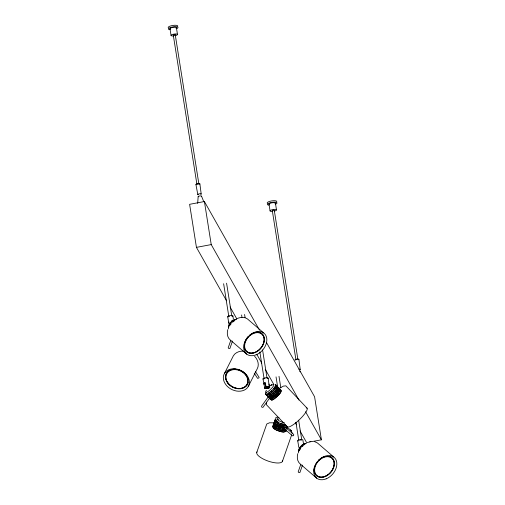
<?xml version="1.0" encoding="UTF-8"?>
<svg xmlns="http://www.w3.org/2000/svg" width="505" height="505" viewBox="0 0 505 505"><rect width="100%" height="100%" fill="white"/><g stroke="black" fill="none" stroke-linecap="round" stroke-linejoin="round"><path stroke-width="0.76" d="M263.957 384.501L264.222 383.011L265.636 383.137L264.222 383.011M265.478 383.775L264.67 383.724L264.923 383.055M197.676 203.382L198.149 196.691M246.768 354.207L230.425 340.117C227.237 337.719 226.739 333.218 227.793 329.613M316.768 478.248L300.425 464.158C297.243 461.759 296.738 457.259 297.792 453.654M228.929 322.739L229.024 322.001M292.18 433.359L291.398 430.834L288.21 428.07M235.488 319.905L235.532 319.646A6.849 4.955 -49.2 0 0 232.117 321.174L232.218 321.363M305.487 443.945L305.531 443.687A6.849 4.955 -49.2 0 0 302.116 445.214L302.924 446.016M270.857 399.215C271.501 401.974 275.825 397.397 277.087 396.476C278.564 394.872 281.834 392.132 281.127 390.157C281.525 393.18 277.668 395.585 275.749 397.65C274.752 398.325 271.109 401.721 270.844 399.278M196.925 184.382L173.284 35.116L174.231 34.687L175.254 34.807L198.894 184.073L197.386 184.066M175.254 34.807L174.793 35.123M296.201 359.592L295.936 359.831L272.296 210.572L273.243 210.143L274.265 210.263L297.906 359.522M230.772 340.408L228.178 347.857L228.847 348.5L229.895 348.507L232.489 341.064M256.736 452.467L266.754 424.023L269.55 422.761L274.045 422.868M273.622 426.353A6.849 2.266 19.2 0 0 275.825 428.177L276.248 426.971A6.849 2.266 19.2 0 1 274.045 425.147L273.887 426.403A6.559 2.171 19.2 0 1 273.641 425.317L273.792 424.011A6.849 2.266 19.2 0 1 273.994 423.727M275.566 421.574L275.989 420.362L275.566 421.574A6.559 2.171 19.2 0 1 275.326 420.482L275.471 419.182M273.641 425.317L273.792 424.011M275.25 423.171A6.849 2.266 19.2 0 1 274.884 422.729L274.726 423.985A6.559 2.171 19.2 0 1 274.486 422.9L274.903 421.694M275.825 428.177L276.248 426.971M274.467 423.941A6.849 2.266 19.2 0 0 276.664 425.765L277.258 424.528A6.559 2.171 19.2 0 0 278.88 425.355M277.51 423.348L278.097 422.111L277.51 423.348A6.849 2.266 19.2 0 1 275.307 421.523M276.664 425.765L277.258 424.528M284.189 429.288A6.559 2.171 19.2 0 1 282.592 429.143L282.276 430.481A6.849 2.266 19.2 0 1 278.451 429.433L278.93 428.145A6.559 2.171 19.2 0 1 278.034 427.773M279.29 427.015L279.77 425.728L279.29 427.015A6.849 2.266 19.2 0 0 283.116 428.063L283.431 426.731L283.116 428.063M284.378 424.44L283.955 425.646A6.849 2.266 19.2 0 1 280.136 424.598L280.553 423.392A6.849 2.266 19.2 0 0 283.45 424.263M278.451 429.433L278.93 428.145M280.136 424.598L280.61 423.31M283.955 425.646L284.271 424.314M282.276 430.481L282.169 430.355A6.559 2.171 19.2 0 0 284.441 430.462L284.864 429.256M284.441 430.462L285.066 429.389M285.489 428.183L285.906 426.971M282.478 461.204L291.669 434.824M300.772 464.448L298.184 471.897L298.846 472.541L299.894 472.547L302.489 465.099M266.52 402.176L266.299 404.581L287.193 426.668A13.597 3.144 -43.4 0 0 300.273 418.822A13.597 3.144 -43.4 0 0 306.219 407.838M265.63 384.551L265.965 386.331M224.491 373.372L233.386 355.76C235.437 352.383 239.61 350.861 243.429 351.152M248.22 386.628A13.597 10.542 26.8 0 0 235.096 368.833A13.597 10.542 26.8 0 0 225.748 384.539A13.597 10.542 26.8 0 0 248.22 386.628L257.121 369.01C259.576 364.844 257.815 359.528 254.615 356.284M268.622 393.086L269.531 394.045L268.622 393.086A6.849 1.584 -43.4 0 0 271.608 390.674L272.511 391.627A6.849 1.584 -43.4 0 1 269.531 394.045M270.434 395.005L271.343 395.958L270.434 395.005A6.849 1.584 -43.4 0 0 273.42 392.587L274.329 393.547A6.849 1.584 -43.4 0 1 271.343 395.958M272.245 396.917L273.154 397.877L272.245 396.917A6.849 1.584 -43.4 0 0 275.231 394.506L275.193 394.449A6.559 1.515 -43.4 0 0 277.176 392.385L277.308 392.347A6.849 1.584 -43.4 0 0 278.779 390.371M268.3 388.149C267.599 389.854 271.299 386.218 269.436 387.051M275.591 417.963L276.279 417.382M264.929 383.093L266.059 387.221L269.373 387.43L268.168 378.251M268.767 396.135L261.527 406.222L261.88 407.251L262.998 407.333L270.238 397.246M265.579 393.982L266.488 394.935A6.849 1.584 -43.4 0 0 267.7 395.049L267.865 394.853A6.559 1.515 -43.4 0 0 269.613 393.887M269.967 398.054A6.849 1.584 -43.4 0 0 270.421 397.921L271.488 398.685A6.559 1.515 -43.4 0 0 273.243 397.719M270.301 398.293A6.559 1.515 -43.4 0 0 270.327 398.571L270.112 398.767A6.849 1.584 -43.4 0 0 271.324 398.881L271.488 398.685M284.58 427.596L284.593 428.455M275.553 384.652A6.849 1.584 -43.4 0 1 275.698 384.842L276.386 385.99A6.559 1.515 -43.4 0 1 276.153 387.095L275.452 385.99A6.849 1.584 -43.4 0 1 273.678 388.515L274.587 389.475A6.849 1.584 -43.4 0 0 276.361 386.95M276.386 385.99L275.698 384.842M277.245 387.6A6.559 1.515 -43.4 0 1 277.062 388.048L277.965 389.008A6.559 1.515 -43.4 0 0 278.198 387.909L277.51 386.754M279.057 389.513A6.559 1.515 -43.4 0 0 279.107 388.869L280.016 389.822A6.559 1.515 -43.4 0 1 279.783 390.927L278.874 389.967M264.67 383.724L265.668 383.194M262.998 378.838L264.689 387.947A2.399 0.663 -9 0 0 267.978 388.168L264.689 387.947M269.373 387.43L269.386 387.417A2.399 0.663 -9 0 0 266.084 387.209L266.084 387.209M269.91 397.025L269.386 396.21M271.065 385.195L271.804 384.671M267.637 394.746L267.846 394.601A6.559 1.515 -43.4 0 0 267.656 395.049M277.062 388.048L278.173 388.863A6.849 1.584 -43.4 0 1 276.399 391.394L276.273 391.432A6.559 1.515 -43.4 0 1 274.284 393.49L274.329 393.547M279.783 390.927L279.076 389.822M270.137 385.65L271.545 384.898M279.618 388.263L283.318 386.123L285.899 385.845L307.147 408.242M301.681 445.498L302.078 445.29M231.864 320.505L232.597 320.151M236.22 319.065C239.572 317.178 244.117 316.496 247.393 318.889L263.736 332.978M265.838 386.988L265.958 386.944A2.626 0.726 -9 0 1 269.575 387.171L269.014 384.008M283.709 426.523L283.286 427.419M270.143 394.891L270.838 395.112L270.787 395.705M277.264 387.903A6.849 1.584 -43.4 0 1 275.49 390.434L276.273 391.432M273.154 397.877A6.849 1.584 -43.4 0 0 276.14 395.459L276.096 395.409A6.559 1.515 -43.4 0 0 278.085 393.344L278.211 393.307A6.849 1.584 -43.4 0 0 279.985 390.782M228.942 326.937L228.696 326.994A6.849 4.955 -49.2 0 1 230.04 323.402L230.23 323.497M298.941 450.978L298.695 451.034A6.849 4.955 -49.2 0 1 300.039 447.443L300.229 447.537M311.787 441.623L321.401 439.817L314.583 396.76L204.411 201.533L189.615 204.317L196.439 247.368L226.587 300.803M196.439 247.368L211.229 244.59L259.551 330.219M310.31 441.9L306.611 442.595L300.039 430.954M309.704 441.724L311.408 441.427M276.772 417.212L277.384 417.111M273.06 210.718L272.34 210.636M263.964 383.604L264.67 383.648M301.775 445.801L302.407 446.167M314.621 441.635L317.399 442.929L333.736 457.019M274.486 422.9L274.209 422.805A6.849 2.266 19.2 0 1 274.417 422.515M286.834 427.306L287.111 427.4A6.849 2.266 19.2 0 1 286.082 428.082M254.23 373.138L257.55 378.34L258.869 377.961L259.128 377.412L255.379 371.528M230.04 323.402L230.936 324.109M300.746 448.055L300.039 447.443M232.117 321.174L232.925 321.975M285.426 427.318L293.727 434.477L293.626 435.632L292.502 435.847L284.201 428.688M302.116 445.214L302.823 445.82M277.295 386.95L278.198 387.909M279.107 388.869L280.016 389.822M273.678 388.515L274.587 389.475M275.49 390.434L276.399 391.394M277.308 392.347L278.211 393.307M277.176 392.385L278.085 393.344M275.193 394.449L276.14 395.459A7.139 1.648 -43.4 0 0 279.656 389.178M266.956 393.894L267.865 394.853M267.7 395.049L266.791 394.089A6.849 1.584 -43.4 0 1 265.725 394.165M270.421 397.921L271.324 398.881M291.398 430.834L290.533 429.888M272.511 391.627L272.473 391.577A6.559 1.515 -43.4 0 0 274.455 389.513M266.507 342.548L298.979 400.086M305.55 411.733L321.401 439.817M230.072 306.964L236.643 318.611M256.742 354.232L261.767 363.139M265.245 369.3L273.754 384.374M295.4 422.729L296.561 424.787M201.533 196.161L203.768 201.697M195.934 184.533L197.809 194.539M275.421 203.174L276.494 209.916M269.001 204.178L270.074 210.92M303.486 443.838L302.899 440.12A2.626 0.726 -9 0 0 299.938 439.735A2.626 0.726 -9 0 0 297.931 441.054M298.644 420.229L301.674 439.369M295.93 422.319L298.72 439.924M297.735 440.701L298.796 447.392M279 376.32L280.818 387.802M276.039 376.875L277.617 386.824M262.575 349.946L267.063 378.27M259.86 352.035L264.102 378.826M244.59 314.464L245.077 317.525M241.605 314.962L241.971 317.254M232.9 316.079L233.373 319.053M226.581 283.179L231.795 316.092M223.627 283.734L228.841 316.648M227.736 316.66L228.91 324.096M204.411 201.533L211.229 244.59M176.409 27.718L177.476 34.46M169.989 28.722L171.056 35.464M298.897 359.371L300.204 369.458M199.885 183.915L201.192 194.008M299.724 440.108A1.515 0.417 -9 0 1 301.794 440.133M323.459 457.094A11.691 8.459 -49.2 0 1 333.736 460.712A11.691 8.459 -49.2 0 1 329.209 473.703M328.774 474.081A11.691 8.459 -49.2 0 1 317.822 476.423A11.691 8.459 -49.2 0 1 314.691 466.923M314.849 466.399A11.691 8.459 -49.2 0 1 315.234 465.364M315.972 463.836A11.691 8.459 -49.2 0 1 316.572 462.851M316.9 462.378A11.691 8.459 -49.2 0 1 317.613 461.45M318.39 460.585A11.691 8.459 -49.2 0 1 321.988 457.795M329.361 456.368A11.943 8.636 -49.2 0 1 331.753 471.26A11.943 8.636 -49.2 0 1 315.884 475.243M315.12 474.182A11.943 8.636 -49.2 0 1 314.565 472.951M314.224 471.588A11.943 8.636 -49.2 0 1 314.217 468.571M314.306 468.047A11.943 8.636 -49.2 0 1 314.558 466.986M318.333 460.509A11.943 8.636 -49.2 0 1 319.185 459.689M320.555 458.584A11.943 8.636 -49.2 0 1 322.007 457.663M322.506 457.397A11.943 8.636 -49.2 0 1 325.031 456.451M299.32 450.757A7.139 5.164 -49.2 0 1 304.471 444.577M300.191 447.272A5.53 4.002 -49.2 0 1 300.683 446.609M298.537 452.865A7.139 5.164 -49.2 0 1 306.453 443.371M299.837 449.822A6.849 4.955 -49.2 0 1 300.235 448.926M282.51 460.509A13.597 4.501 19.2 0 1 268.433 461.198A13.597 4.501 19.2 0 1 257.051 451.868M286.543 429.913A7.139 2.361 19.2 0 1 277.422 429.111A7.139 2.361 19.2 0 1 274.164 424.415M286.935 427.956A7.139 2.361 19.2 0 1 286.752 429.004M285.274 429.521A7.139 2.361 19.2 0 1 276.488 427.236A7.139 2.361 19.2 0 1 274.089 423.379M287.446 427.148A7.139 2.361 19.2 0 1 286.316 428.208M284.126 428.303A7.139 2.361 19.2 0 1 276.109 425.551A7.139 2.361 19.2 0 1 274.512 422.167M287.591 426.592A7.139 2.361 19.2 0 1 278.684 425.488A7.139 2.361 19.2 0 1 274.928 420.962M286.537 425.898A7.139 2.361 19.2 0 1 277.75 423.613A7.139 2.361 19.2 0 1 275.351 419.756M277.201 419.447A7.139 2.361 19.2 0 1 278.034 419.491M286.127 425.633A6.559 2.171 19.2 0 1 283.854 425.519M280.193 424.522A6.559 2.171 19.2 0 1 277.674 423.323M276.879 419.737A6.559 2.171 19.2 0 1 278.318 419.75M278.507 429.351A6.559 2.171 19.2 0 1 275.995 428.152M285.716 430.329A6.849 2.266 19.2 0 1 284.65 430.595M273.369 425.216A6.849 2.266 19.2 0 1 273.918 424.705M287.326 426.479A6.849 2.266 19.2 0 1 286.505 426.876M283.539 426.858A6.849 2.266 19.2 0 1 279.713 425.81M277.087 424.553A6.849 2.266 19.2 0 1 276.368 424.099M284.328 422.666A5.53 1.831 19.2 0 1 277.819 419.87A5.53 1.831 19.2 0 1 279.012 417.761M283.848 428.038A6.559 2.171 19.2 0 1 283.008 427.937M279.353 426.933A6.559 2.171 19.2 0 1 276.835 425.734M285.388 424.68A7.139 2.361 19.2 0 1 277.756 422.167A7.139 2.361 19.2 0 1 275.414 418.784M275.055 420.387A6.849 2.266 19.2 0 1 275.604 419.876M282.693 429.269A6.849 2.266 19.2 0 1 281.771 429.099M280.812 428.859A6.849 2.266 19.2 0 1 278.874 428.221M284.264 426.832A6.559 2.171 19.2 0 1 283.431 426.731M274.928 422.382A6.559 2.171 19.2 0 1 274.846 422.016M277.927 422.142A6.849 2.266 19.2 0 1 275.724 420.318M263.2 379.186A2.626 0.726 -9 0 1 265.876 377.772A2.626 0.726 -9 0 1 267.675 378.681M266.703 388.244A2.626 0.726 -9 0 1 264.412 387.764M264.38 378.472A1.515 0.417 -9 0 1 264.986 378.245M276.178 395.516A7.139 1.648 -43.4 0 1 269.948 398.256M279.12 388.194A7.139 1.648 -43.4 0 1 276.039 393.818A7.139 1.648 -43.4 0 1 269.14 398.199M277.365 387.404A7.139 1.648 -43.4 0 1 277.125 390.624A7.139 1.648 -43.4 0 1 269.91 396.917M268.502 397.328A7.139 1.648 -43.4 0 1 268.136 396.343M276.936 386.306A7.139 1.648 -43.4 0 1 273.849 392.271A7.139 1.648 -43.4 0 1 267.145 395.787M275.553 385.485A7.139 1.648 -43.4 0 1 272.94 391.318A7.139 1.648 -43.4 0 1 266.324 394.424M271.905 385.132A5.53 1.281 -43.4 0 1 273.173 386.458A5.53 1.281 -43.4 0 1 267.385 391.867A5.53 1.281 -43.4 0 1 266.413 390.277M274.752 391.16A6.559 1.515 -43.4 0 1 274.082 391.855M270.522 394.847A6.559 1.515 -43.4 0 1 269.285 395.579M271.425 395.806A6.559 1.515 -43.4 0 1 270.194 396.539M272.334 396.76A6.559 1.515 -43.4 0 1 271.103 397.498M275.124 384.387A7.139 1.648 -43.4 0 1 271.646 390.725A7.139 1.648 -43.4 0 1 265.422 393.464M265.826 392.827A6.849 1.584 -43.4 0 1 266.129 392.278M275.844 385.555A6.849 1.584 -43.4 0 1 276.601 385.795M268.445 397.044A6.849 1.584 -43.4 0 1 268.3 396.854M277.655 387.468A6.849 1.584 -43.4 0 1 278.413 387.714M279.473 389.387A6.849 1.584 -43.4 0 1 280.231 389.633M277.112 386.483A6.849 1.584 -43.4 0 1 277.365 386.565M278.924 388.402A6.849 1.584 -43.4 0 1 279.322 388.673M227.932 317.014A2.626 0.726 -9 0 1 230.615 315.593A2.626 0.726 -9 0 1 232.407 316.502M228.929 316.414A1.515 0.417 -9 0 1 229.39 316.174M250.562 334.657A11.691 8.459 -49.2 0 1 263.869 337.106A11.691 8.459 -49.2 0 1 255.467 352.137M254.975 352.345A11.691 8.459 -49.2 0 1 244.553 343.4M244.691 342.882A11.691 8.459 -49.2 0 1 245.026 341.841M245.234 341.323A11.691 8.459 -49.2 0 1 245.973 339.796M246.901 338.337A11.691 8.459 -49.2 0 1 247.993 336.974M253.51 332.909A11.943 8.636 -49.2 0 1 264.412 338.451A11.943 8.636 -49.2 0 1 255.562 352.395A11.943 8.636 -49.2 0 1 244.224 347.547M244.218 344.53A11.943 8.636 -49.2 0 1 244.553 342.945M245.108 341.355A11.943 8.636 -49.2 0 1 245.866 339.796M247.166 337.826A11.943 8.636 -49.2 0 1 247.93 336.911M249.628 335.257A11.943 8.636 -49.2 0 1 253.005 333.123M229.611 325.763A7.139 5.164 -49.2 0 1 234.471 320.536M230.185 323.232A5.53 4.002 -49.2 0 1 230.684 322.569M228.531 328.824A7.139 5.164 -49.2 0 1 236.454 319.33M230.236 324.885A6.849 4.955 -49.2 0 1 230.747 324.014M232.824 321.786A6.849 4.955 -49.2 0 1 234.497 320.776M248.233 382.171A11.943 9.26 26.8 0 1 230.64 385.965A11.943 9.26 26.8 0 1 230.943 369.66M232.464 369.275A11.943 9.26 26.8 0 1 235.772 369.149M237.483 369.414A11.943 9.26 26.8 0 1 238.619 369.717M239.181 369.9A11.943 9.26 26.8 0 1 245.095 373.668M245.487 374.091A11.943 9.26 26.8 0 1 248.157 379.28M198.225 196.805A1.711 0.473 -9 0 1 199.999 195.927A1.711 0.473 -9 0 1 201.337 196.432M196.23 184.767A2.001 0.555 -9 0 1 197.834 183.675A2.001 0.555 -9 0 1 199.658 184.23M198.351 194.791A1.711 0.473 -9 0 1 198.263 194.128A1.711 0.473 -9 0 1 200.649 193.756A1.711 0.473 -9 0 1 200.737 194.419M169.92 29.7A4.873 1.351 -9 0 1 169.667 27.807A4.873 1.351 -9 0 1 176.479 26.74A4.873 1.351 -9 0 1 176.731 28.64M168.367 27.863A4.873 1.351 -9 0 1 172.792 25.446A4.873 1.351 -9 0 1 177.672 26.405M173.55 35.956A3.251 0.903 -9 0 1 171.567 34.864A3.251 0.903 -9 0 1 176.832 34.043A3.251 0.903 -9 0 1 175.21 35.697M170.482 29.107A3.251 0.903 -9 0 1 173.082 27.327A3.251 0.903 -9 0 1 176.037 28.236M268.931 205.156A4.873 1.351 -9 0 1 268.685 203.256A4.873 1.351 -9 0 1 275.49 202.196A4.873 1.351 -9 0 1 275.743 204.089M267.379 203.313A4.873 1.351 -9 0 1 271.81 200.895A4.873 1.351 -9 0 1 276.683 201.861M299.648 371.339A1.711 0.473 -9 0 1 300.349 371.882M298.891 369.199A1.711 0.473 -9 0 1 299.755 369.868M295.248 360.223A2.001 0.555 -9 0 1 296.852 359.124A2.001 0.555 -9 0 1 298.67 359.686M272.567 211.406A3.251 0.903 -9 0 1 270.585 210.314A3.251 0.903 -9 0 1 275.844 209.493A3.251 0.903 -9 0 1 274.228 211.147M269.493 204.557A3.251 0.903 -9 0 1 272.094 202.783A3.251 0.903 -9 0 1 275.055 203.685M272.637 426.435C273.641 429.869 278.242 430.771 281.298 431.693C285.066 433.473 287.25 429.237 285.906 431.422C282.421 432.892 278.406 430.967 275.238 429.414C270.945 428.076 274.114 424.282 272.637 426.435M173.998 34.984L174.547 34.921L174.023 34.965M325.138 476.348A11.457 8.288 -49.2 0 0 332.454 458.786A11.457 8.288 -49.2 0 0 315.587 465.541A11.457 8.288 -49.2 0 0 325.138 476.348M326.135 478.854A13.597 9.835 -49.2 0 0 334.821 458.016A13.597 9.835 -49.2 0 0 314.804 466.033A13.597 9.835 -49.2 0 0 326.135 478.854M255.139 352.307A11.457 8.288 -49.2 0 0 262.455 334.746A11.457 8.288 -49.2 0 0 245.588 341.506A11.457 8.288 -49.2 0 0 255.139 352.307M256.13 354.813A13.597 9.835 -49.2 0 0 264.822 333.975A13.597 9.835 -49.2 0 0 244.805 341.992A13.597 9.835 -49.2 0 0 256.13 354.813M227.799 382.784A11.691 9.065 26.8 0 0 247.122 384.583A11.691 9.065 26.8 0 0 235.835 369.281A11.691 9.065 26.8 0 0 227.799 382.784M227.881 382.897A11.457 8.882 26.8 0 0 246.819 384.659A11.457 8.882 26.8 0 0 235.759 369.66A11.457 8.882 26.8 0 0 227.881 382.897"/></g></svg>
